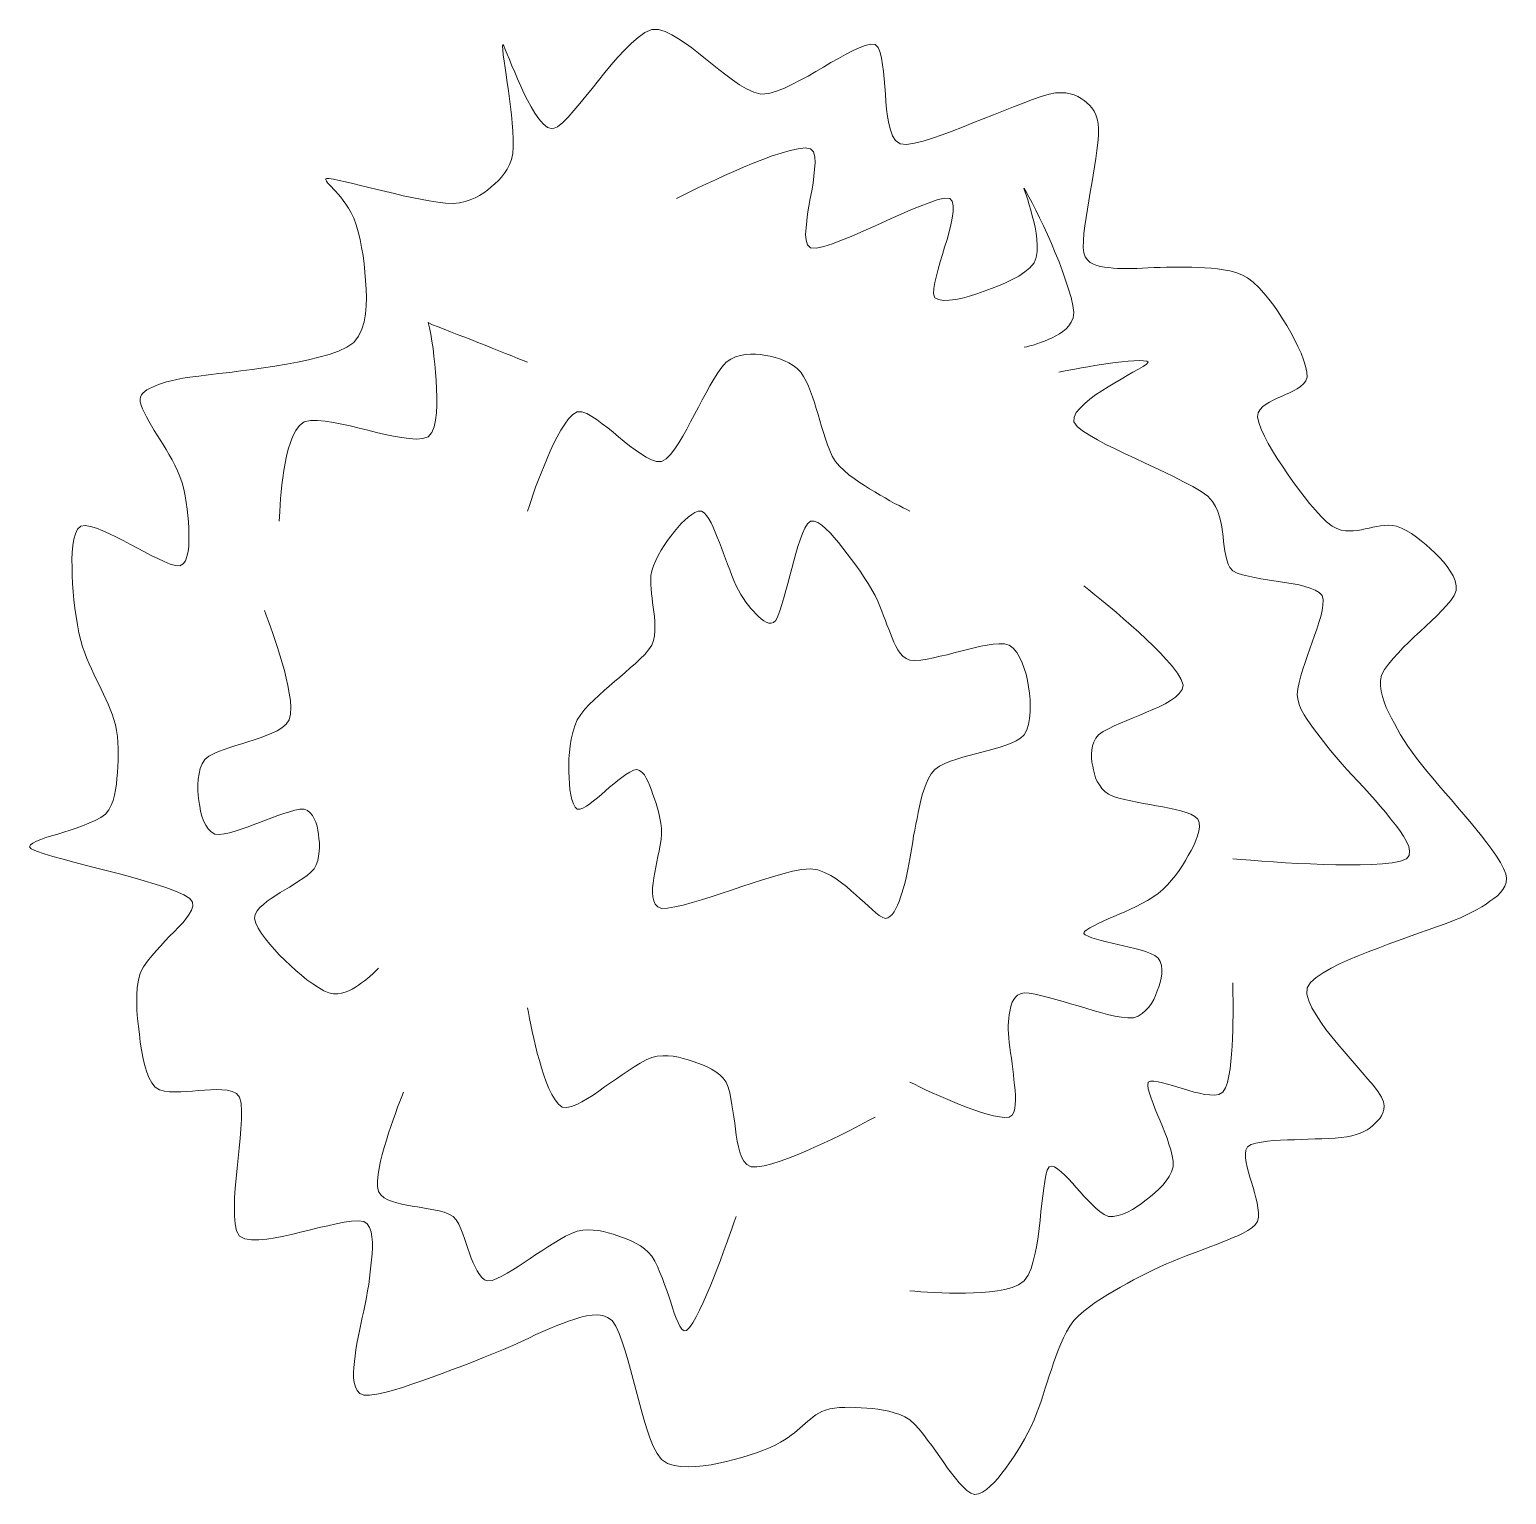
# Model space of a CAD drawing. Units: millimetres at full size, sheet at 1:100. Extents: x -361910 to 68111, y -79207 to 22945.
# Drawn here: x 16306 to 17736, y -41691 to -40274 of the extents above; entities that cross this region are included whole.
import ezdxf

# ---------------------------------------------------------------- set-up
doc = ezdxf.new("R2010")
doc.units = ezdxf.units.MM
doc.header["$LTSCALE"] = 100
doc.layers.add('0-0_通り芯', color=4, linetype='Continuous', lineweight=9)

msp = doc.modelspace()

# ---------------------------------------------------------------- linework, layer by layer
at = {"layer": '0-0_通り芯'}
msp.add_line((17412.4, -40503.5), (17418.6, -40503.5), dxfattribs=at)
for points in [[(16812.2, -40369.7), (16817.1, -40367.7), (16822.3, -40363.6), (16827.6, -40358.3), (16833.1, -40351.9), (16838.8, -40345.3), (16844.6, -40338.1), (16850.6, -40330.6), (16856.7, -40322.9), (16862.9, -40315.2), (16869.2, -40307.6), (16875.6, -40300.4), (16882, -40293.5), (16888.6, -40286.9), (16895.2, -40281.2), (16901.8, -40276.5), (16908.3, -40273.6), (16914.8, -40273.7), (16921.3, -40275.6), (16927.7, -40278.6), (16934.2, -40282.5), (16940.7, -40286.7), (16947.2, -40291.4), (16953.7, -40296.5), (16960.3, -40301.8), (16966.8, -40307.2), (16973.4, -40312.4), (16980, -40317.5), (16986.6, -40322.3), (16993.3, -40327), (17000.1, -40331.1), (17007, -40334.3), (17014, -40336.1), (17021.5, -40335.4), (17029.1, -40333.2), (17036.8, -40330.2), (17044.5, -40326.5), (17052, -40322.7), (17059.6, -40318.6), (17067, -40314.3)], [(16760, -40419.8), (16763.1, -40416.3), (16766, -40412.6), (16768.5, -40408.6), (16770.7, -40404.2), (16772.5, -40399.3), (16773.8, -40393.7), (16774.3, -40387), (16774.3, -40379.7), (16773.9, -40371.9), (16773.3, -40364), (16772.6, -40356.2), (16771.7, -40348.3), (16770.7, -40340.5), (16769.6, -40332.8), (16768.5, -40325), (16767.4, -40317.5), (16766.4, -40310.5), (16765.5, -40304.1), (16764.7, -40298.2), (16764.2, -40293.3), (16763.9, -40289.7), (16764.2, -40288), (16765.1, -40289.4), (16766.6, -40292.8), (16768.5, -40297.3), (16770.6, -40302.7), (16773, -40308.6), (16775.7, -40314.8), (16778.5, -40321.4), (16781.6, -40328.3), (16784.7, -40335.2), (16788, -40342), (16791.5, -40348.4), (16795.2, -40354.4), (16799.1, -40360.1), (16803.3, -40364.8), (16807.6, -40368.3), (16812.2, -40369.7)], [(17067, -40314.3), (17074.4, -40309.9), (17081.8, -40305.6), (17089, -40301.5), (17096, -40297.7), (17102.6, -40294.3), (17109, -40291.3), (17114.9, -40289), (17120.2, -40287.7), (17124.6, -40288), (17127.4, -40291), (17129.4, -40295.7), (17130.8, -40301.3), (17131.8, -40307.7), (17132.7, -40314.3), (17133.4, -40321.3), (17134, -40328.6), (17134.5, -40336.1), (17135, -40343.5), (17135.6, -40350.8), (17136.5, -40357.7), (17137.7, -40364.4), (17139.3, -40370.7), (17141.4, -40376.3), (17144.4, -40381), (17148.6, -40384.1), (17155, -40384.7), (17162.6, -40383.6), (17171.1, -40381.6), (17180.2, -40378.8), (17189.5, -40375.6), (17199.2, -40372), (17209.1, -40368.1), (17219.2, -40364), (17229.1, -40360), (17239, -40356), (17248.7, -40352.2), (17258.3, -40348.4), (17267.7, -40344.7), (17276.7, -40341.3)], [(17276.7, -40341.3), (17285.1, -40338.3), (17292.8, -40336.1), (17299, -40335), (17304.4, -40334.7), (17309.2, -40335), (17313.4, -40335.8), (17317.3, -40336.9), (17320.8, -40338.4), (17323.8, -40340.3), (17326.7, -40342.4), (17329.5, -40344.5), (17332.1, -40346.8), (17334.4, -40349.5), (17336.4, -40352.6), (17338.1, -40356.1), (17339.4, -40360), (17340.3, -40364.5), (17340.8, -40369.7), (17340.6, -40376), (17340, -40383.1), (17339.1, -40390.5), (17338, -40398.4), (17336.8, -40406.3), (17335.5, -40414.4), (17334.1, -40422.7), (17332.7, -40431), (17331.2, -40439.3), (17329.9, -40447.5), (17328.6, -40455.6), (17327.5, -40463.4), (17326.6, -40470.9), (17326.1, -40478), (17325.9, -40484.4), (17326.4, -40489.8), (17327.9, -40493.7), (17330.1, -40496.6), (17332.7, -40498.9), (17335.8, -40500.6), (17339.1, -40501.9)], [(16932.4, -40437), (16938.1, -40434.2), (16945.1, -40430.7), (16952.9, -40426.9), (16961.2, -40422.9), (16969.9, -40418.9), (16978.8, -40414.9), (16987.9, -40410.9), (16997.2, -40406.9), (17006.6, -40403), (17016, -40399.3), (17025, -40395.9), (17033.7, -40393.1), (17042.2, -40390.6), (17050, -40388.9), (17056.8, -40388.1), (17062.1, -40388.9), (17064.9, -40392.1), (17066.1, -40396.9), (17066.4, -40402.5), (17066, -40408.8), (17065.3, -40415.4), (17064.4, -40422.4), (17063.2, -40429.6), (17061.8, -40437), (17060.4, -40444.4), (17059.2, -40451.8), (17058.3, -40458.8), (17057.7, -40465.5), (17057.3, -40471.9), (17057.8, -40477.5), (17059.1, -40482.1), (17062.1, -40485), (17067.7, -40485.1), (17075, -40483.5), (17083.2, -40480.9), (17092.1, -40477.5), (17101.2, -40473.9), (17110.7, -40469.8), (17120.4, -40465.5)], [(16612.4, -40442.5), (16609.8, -40439), (16607.3, -40435.7), (16604.9, -40432.9), (16602.7, -40430.3), (16600.5, -40428), (16598.3, -40425.7), (16596.3, -40423.6), (16594.7, -40421.8), (16593.6, -40420.3), (16592.9, -40419.1), (16592.9, -40418.2), (16593.8, -40417.8), (16596, -40417.8), (16600.2, -40418.5), (16605.7, -40419.6), (16612.1, -40421), (16619.1, -40422.7), (16626.5, -40424.5), (16634.4, -40426.4), (16642.6, -40428.4), (16650.9, -40430.4), (16659.4, -40432.4), (16667.8, -40434.4), (16676.3, -40436.2), (16684.7, -40437.9), (16693, -40439.4), (16701.2, -40440.6), (16708.9, -40441.5), (16716.1, -40441.8), (16722.3, -40441.2), (16727.7, -40440.1), (16732.7, -40438.5), (16737.4, -40436.5), (16741.7, -40434.3), (16745.7, -40431.7), (16749.5, -40428.9), (16753.1, -40425.9), (16756.6, -40422.9), (16760, -40419.8)], [(17269.3, -40508.2), (17274.4, -40504.1), (17278.3, -40499.5), (17280.4, -40494.1), (17281.2, -40488.4), (17281.4, -40482.5), (17281, -40476.6), (17280.3, -40470.7), (17279.3, -40465), (17278, -40459.3), (17276.5, -40453.8), (17275.1, -40448.3), (17273.6, -40443.1), (17272.2, -40438.5), (17270.9, -40434.4), (17269.6, -40430.9), (17268.7, -40428.4), (17268.3, -40427), (17268.7, -40427.4), (17270.6, -40430.5), (17273.3, -40435.4), (17276.6, -40441.4), (17280.1, -40448.3), (17283.7, -40455.7), (17287.5, -40463.7), (17291.3, -40472.1), (17295.2, -40480.8), (17298.9, -40489.6), (17302.5, -40498.5), (17305.9, -40507.3), (17308.9, -40516), (17311.8, -40524.7), (17314.2, -40533), (17316, -40540.7), (17316.8, -40547.5), (17316.1, -40552.7), (17314.4, -40556.8), (17312.1, -40560.3), (17309.3, -40563.3), (17306.3, -40565.9)], [(16438.8, -40614.6), (16443.4, -40613.4), (16448.6, -40612.2), (16454.5, -40611.1), (16461.4, -40610), (16469.9, -40608.9), (16479.4, -40607.8), (16489.5, -40606.6), (16500.1, -40605.4), (16510.8, -40604), (16521.7, -40602.5), (16532.7, -40600.9), (16543.7, -40599.2), (16554.8, -40597.4), (16565.6, -40595.5), (16576.2, -40593.3), (16586.3, -40590.8), (16596.1, -40588), (16605.1, -40584.8), (16613.3, -40581), (16620, -40576.3), (16624.6, -40570.4), (16627.7, -40563.7), (16629.9, -40556.4), (16631.2, -40548.8), (16632, -40541), (16632.2, -40533), (16632, -40524.8), (16631.4, -40516.6), (16630.8, -40508.4), (16630, -40500.2), (16629, -40492.2), (16627.6, -40484.4), (16626.1, -40476.7), (16624.2, -40469.4), (16622.2, -40462.5), (16620, -40456.2), (16617.6, -40451), (16615, -40446.5), (16612.4, -40442.5)], [(17120.4, -40465.5), (17130.3, -40461), (17140.1, -40456.5), (17149.8, -40452.2), (17159.1, -40448.2), (17168, -40444.5), (17176.7, -40441.2), (17184.6, -40438.5), (17191.4, -40436.9), (17196.7, -40437), (17199.2, -40439.8), (17200.1, -40444.3), (17199.9, -40449.7), (17199, -40456), (17197.7, -40462.6), (17196.1, -40469.5), (17194.1, -40476.8), (17191.8, -40484.1), (17189.6, -40491.4), (17187.5, -40498.5), (17185.5, -40505.4), (17183.8, -40512), (17182.2, -40518.3), (17181.2, -40524.2), (17181.1, -40529.2), (17182.2, -40533.1), (17185.7, -40535), (17190.6, -40535.7), (17196.2, -40535.6), (17202.5, -40534.7), (17209, -40533.4), (17215.8, -40531.5), (17222.9, -40529.3), (17230, -40526.8), (17237.1, -40524.3), (17244, -40521.7), (17250.8, -40518.8), (17257.3, -40515.6), (17263.6, -40512.1), (17269.3, -40508.2)], [(17339.1, -40501.9), (17342.7, -40502.9), (17346.6, -40503.5), (17350.7, -40504), (17354.9, -40504.4), (17359.2, -40504.7), (17363.6, -40504.9), (17368.3, -40505), (17373.2, -40504.9), (17378.2, -40504.7), (17383.4, -40504.5), (17388.9, -40504.3), (17394.5, -40504), (17400.4, -40503.8), (17406.4, -40503.6), (17412.4, -40503.5)], [(17418.6, -40503.5), (17424.8, -40503.6), (17431, -40503.7), (17437.2, -40504), (17443.4, -40504.2), (17449.6, -40504.5), (17455.7, -40505.1), (17461.8, -40506), (17467.7, -40507.2), (17473.6, -40508.8), (17479.4, -40510.9), (17485, -40513.9), (17490.4, -40518.1), (17495.7, -40523.1), (17500.8, -40528.6), (17505.6, -40534.5), (17510.3, -40540.6), (17514.7, -40546.9), (17518.8, -40553.5), (17522.8, -40560.1), (17526.7, -40566.9), (17530.4, -40573.6), (17533.7, -40580.2), (17536.7, -40586.8), (17539.2, -40593.2), (17541.1, -40599.3), (17542.4, -40605), (17542.6, -40610), (17541.3, -40613.6), (17539.1, -40616.6), (17536.2, -40619), (17532.9, -40621.2), (17529.3, -40623.2), (17525.6, -40625.1), (17521.7, -40626.9), (17517.7, -40628.6), (17513.7, -40630.3), (17509.8, -40632.1), (17506.2, -40634.1), (17502.8, -40636.2)], [(16700.1, -40621.3), (16699.6, -40613.3), (16699.1, -40605.3), (16698.4, -40597.5), (16697.6, -40589.8), (16696.7, -40582.4), (16695.6, -40575.1), (16694.4, -40568.4), (16693.3, -40562.2), (16692.1, -40557.1), (16696.3, -40559.2), (16701.5, -40561.4), (16707.3, -40563.7), (16713.5, -40566.1), (16719.9, -40568.6), (16726.5, -40571.1), (16733.3, -40573.7), (16740.1, -40576.3), (16747, -40579.1), (16753.8, -40581.8), (16760.4, -40584.4), (16766.8, -40587), (16773, -40589.5), (16778.8, -40591.8), (16783.9, -40593.9), (16788.2, -40595.6)], [(17306.3, -40565.9), (17303, -40568.1), (17299.4, -40570.1), (17295.8, -40571.8), (17292.1, -40573.6), (17288.4, -40575.2), (17284.7, -40576.6), (17281.1, -40577.9), (17277.6, -40578.9), (17274.2, -40579.8), (17271.2, -40580.5), (17268.7, -40581.1)], [(16946, -40653.2), (16949.8, -40646), (16953.5, -40638.9), (16957.2, -40631.9), (16961, -40625), (16964.7, -40618.3), (16968.5, -40611.8), (16972.3, -40605.7), (16976.3, -40600.2), (16980.4, -40595.6), (16984.9, -40592.5), (16989.5, -40590.3), (16994.3, -40588.9), (16999.1, -40588.1), (17003.9, -40587.7), (17008.7, -40587.7), (17013.5, -40588.2), (17018.3, -40589), (17023, -40589.8), (17027.7, -40590.9), (17032.2, -40592.3), (17036.7, -40594.1), (17041, -40596.2), (17045.1, -40598.8), (17049, -40601.7), (17052.5, -40605.2), (17055.3, -40609.2), (17057.8, -40613.8), (17060, -40618.6), (17062, -40623.8), (17063.9, -40629.1), (17065.8, -40634.6), (17067.6, -40640.2), (17069.3, -40646), (17071, -40651.9), (17072.7, -40657.8), (17074.5, -40663.7), (17076.4, -40669.6), (17078.4, -40675.4), (17080.6, -40681.1)], [(17332.4, -40631.3), (17337.9, -40627.2), (17343.9, -40623.2), (17350.1, -40619.3), (17356.4, -40615.5), (17362.6, -40611.8), (17368.4, -40608.4), (17374, -40605.2), (17379.3, -40602.3), (17383.8, -40599.6), (17387.2, -40597.3), (17388.9, -40595.6), (17387.5, -40594.6), (17384.4, -40594.1), (17380.1, -40594), (17374.9, -40594.2), (17369.3, -40594.5), (17363.3, -40595.1), (17356.8, -40595.9), (17350.1, -40596.8), (17343.5, -40597.7), (17337, -40598.8), (17330.5, -40599.9), (17324.2, -40601), (17317.9, -40602.2), (17312, -40603.3), (17306.7, -40604.3), (17302.4, -40605.2)], [(16460.2, -40773.7), (16460.5, -40768.2), (16460.5, -40762.3), (16460.2, -40756.2), (16459.9, -40750.1), (16459.5, -40744), (16458.8, -40737.7), (16457.9, -40731.4), (16456.8, -40724.9), (16455.4, -40718.5), (16453.8, -40712.2), (16451.8, -40706.1), (16449.5, -40700.5), (16446.8, -40695.1), (16444.1, -40690), (16441.2, -40685), (16438.3, -40680.1), (16435.4, -40675.3), (16432.5, -40670.7), (16429.6, -40666.1), (16426.8, -40661.5), (16424.1, -40657), (16421.6, -40652.7), (16419.4, -40648.5), (16417.3, -40644.5), (16415.6, -40640.7), (16414.2, -40637.2), (16413.4, -40634), (16413.3, -40631.4), (16413.7, -40629.2), (16414.6, -40627.2), (16415.9, -40625.4), (16417.7, -40623.8), (16419.8, -40622.3), (16422.3, -40620.9), (16425.1, -40619.6), (16428, -40618.3), (16431.1, -40617), (16434.8, -40615.8), (16438.8, -40614.6)], [(16547.9, -40749.3), (16548.1, -40745), (16548.3, -40739.7), (16548.6, -40733.8), (16549.1, -40727.4), (16549.7, -40720.9), (16550.4, -40714.2), (16551.4, -40707.4), (16552.4, -40700.4), (16553.6, -40693.3), (16554.9, -40686.4), (16556.6, -40679.7), (16558.6, -40673.2), (16561, -40667.1), (16563.9, -40661.5), (16567.5, -40656.7), (16572, -40653.2), (16578, -40651.9), (16584.9, -40651.9), (16592.4, -40652.6), (16600.3, -40653.9), (16608.4, -40655.5), (16616.6, -40657.2), (16625.1, -40659.2), (16633.5, -40661.3), (16642, -40663.4), (16650.3, -40665.4), (16658.4, -40667), (16666.2, -40668.4), (16673.7, -40669.5), (16680.7, -40669.9), (16686.9, -40669.5), (16692.1, -40667.6), (16695.4, -40663.5), (16697.7, -40657.9), (16699.1, -40651.5), (16700, -40644.4), (16700.4, -40637), (16700.5, -40629.3), (16700.1, -40621.3)], [(17480, -40801.3), (17474.8, -40799.6), (17470.6, -40797.4), (17467.9, -40794.3), (17466.1, -40790.8), (17464.8, -40786.8), (17463.9, -40782.6), (17463.1, -40778.3), (17462.4, -40773.8), (17461.8, -40769.1), (17461.3, -40764.3), (17460.7, -40759.6), (17460, -40754.8), (17459, -40750), (17457.7, -40745.1), (17456.2, -40740.1), (17454, -40735.2), (17450.9, -40730.2), (17446.5, -40725.3), (17439.9, -40720.5), (17431.9, -40715.9), (17423.1, -40711.2), (17413.9, -40706.6), (17404.5, -40702), (17395, -40697.4), (17385.3, -40692.9), (17375.7, -40688.4), (17366, -40683.9), (17356.7, -40679.4), (17347.9, -40675), (17339.7, -40670.6), (17332, -40666.2), (17325.3, -40661.9), (17320, -40657.6), (17316.8, -40653.2), (17317, -40648.8), (17319.2, -40644.3), (17322.8, -40639.9), (17327.4, -40635.5), (17332.4, -40631.3)], [(16788.2, -40739.7), (16789.7, -40735.1), (16791.6, -40729.5), (16793.7, -40723.3), (16796, -40716.6), (16798.5, -40709.9), (16801.2, -40702.9), (16804.1, -40695.8), (16807.1, -40688.7), (16810.2, -40681.5), (16813.4, -40674.4), (16816.8, -40667.7), (16820.4, -40661.4), (16824.1, -40655.5), (16827.9, -40650.3), (16832, -40646.2), (16836.2, -40643.6), (16840.8, -40643.7), (16845.5, -40645.3), (16850.4, -40647.9), (16855.4, -40651.3), (16860.5, -40655), (16865.7, -40658.9), (16870.9, -40663.2), (16876.2, -40667.6), (16881.5, -40672.1), (16886.9, -40676.4), (16892.3, -40680.4), (16897.6, -40684), (16902.9, -40687.4), (16908.1, -40690), (16913.1, -40691.6), (16917.9, -40691.7), (16922.4, -40689), (16926.6, -40684.8), (16930.6, -40679.5), (16934.6, -40673.5), (16938.4, -40667.1), (16942.3, -40660.3), (16946, -40653.2)], [(17502.8, -40636.2), (17499.6, -40638.5), (17497.1, -40641.2), (17495.3, -40644.4), (17494.6, -40648.4), (17495.8, -40653.9), (17498.1, -40660.2), (17501.3, -40667), (17505, -40674.1), (17509.2, -40681.4), (17513.7, -40688.7), (17518.6, -40696.2), (17523.7, -40703.7), (17528.9, -40711.1), (17534.2, -40718.4), (17539.6, -40725.4), (17545, -40732.2), (17550.6, -40738.7), (17556.1, -40744.7), (17561.5, -40749.9), (17566.7, -40754.1), (17571.2, -40756.6), (17575.5, -40758), (17579.6, -40758.7), (17583.5, -40758.8), (17587.4, -40758.7), (17591.3, -40758.3), (17595.1, -40757.6), (17598.8, -40756.8), (17602.5, -40756.1), (17606.2, -40755.3), (17609.9, -40754.6), (17613.7, -40754), (17617.4, -40753.5), (17621.1, -40753.2), (17625, -40753.4), (17629.1, -40754.1), (17633.8, -40756), (17638.6, -40758.5), (17643.5, -40761.4)], [(17080.6, -40681.1), (17083.1, -40686.5), (17086.1, -40691.7), (17090, -40696.2), (17094.5, -40700.4), (17099.2, -40704.4), (17104.1, -40708.1), (17109.1, -40711.6), (17114.1, -40714.9), (17119.2, -40718.1), (17124.3, -40721.1), (17129.3, -40724.1), (17134.1, -40726.9), (17138.8, -40729.6), (17143.3, -40732.1), (17147.7, -40734.3), (17151.7, -40736.4), (17155.3, -40738.2), (17158.2, -40739.7)], [(16953.4, -40739.8), (16950.2, -40741), (16947, -40742.8), (16943.6, -40745.4), (16940.3, -40748.3), (16936.9, -40751.7), (16933.6, -40755.5), (16930.3, -40759.5), (16926.9, -40763.8), (16923.7, -40768.2), (16920.5, -40772.8), (16917.6, -40777.5), (16914.7, -40782.5), (16912.2, -40787.5), (16910, -40792.5), (16908.3, -40797.4), (16907.6, -40801.9), (16907.4, -40806.3), (16907.5, -40810.7), (16907.8, -40815), (16908.2, -40819.4), (16908.7, -40823.7), (16909.2, -40828.1), (16909.8, -40832.5), (16910.4, -40837.1), (16910.9, -40841.7), (16911.3, -40846.3), (16911.4, -40851), (16911.4, -40855.6), (16911, -40860.3), (16910.1, -40864.9), (16908.3, -40869.5)], [(17040, -40809.6), (17038.1, -40816.6), (17036.2, -40823.5), (17034.3, -40830.1), (17032.4, -40836.1), (17030.5, -40841.4), (17028.5, -40845.4), (17026.2, -40847.4), (17023.9, -40848.2), (17021.5, -40848), (17019.1, -40847.1), (17016.7, -40845.8), (17014.2, -40844), (17011.7, -40841.7), (17009.2, -40839.1), (17006.8, -40836.6), (17004.3, -40833.9), (17001.9, -40830.9), (16999.4, -40827.7), (16997, -40824.1), (16994.6, -40820.3), (16992.3, -40816.2), (16990, -40811.8), (16987.9, -40806.9), (16985.8, -40801.8), (16983.8, -40796.5), (16981.8, -40791.1), (16979.8, -40785.8), (16977.8, -40780.5), (16975.8, -40775.2), (16973.8, -40770.1), (16971.8, -40764.9), (16969.8, -40759.9), (16967.8, -40755.3), (16965.7, -40751), (16963.6, -40747.1), (16961.3, -40743.8), (16959, -40741.3), (16956.4, -40739.7), (16953.4, -40739.8)], [(17148.8, -40877.1), (17146.6, -40873.8), (17144.5, -40870.2), (17142.6, -40866.4), (17140.9, -40862.3), (17139.3, -40858.1), (17137.7, -40853.9), (17136, -40849.8), (17134.4, -40845.4), (17132.7, -40841), (17131, -40836.4), (17129.1, -40831.6), (17127.1, -40826.7), (17124.6, -40821.4), (17121.4, -40815.7), (17117.8, -40809.8), (17114, -40803.8), (17110, -40797.8), (17105.9, -40792), (17101.8, -40786.3), (17097.6, -40780.8), (17093.3, -40775.5), (17089.2, -40770.1), (17085, -40765.1), (17080.9, -40760.6), (17076.9, -40756.7), (17072.9, -40753.2), (17069.1, -40750.7), (17065.5, -40749.2), (17062.1, -40749.3), (17059.2, -40752), (17056.6, -40756.2), (17054.2, -40761.4), (17051.9, -40767.4), (17049.8, -40773.7), (17047.7, -40780.5), (17045.7, -40787.7), (17043.8, -40795), (17041.9, -40802.3), (17040, -40809.6)], [(16359.6, -40876.7), (16357.6, -40870.9), (16355.7, -40864.7), (16354, -40857.4), (16352.5, -40849.7), (16351.2, -40841.7), (16350.1, -40833.6), (16349.2, -40825.6), (16348.4, -40817.6), (16347.9, -40809.7), (16347.6, -40801.9), (16347.3, -40794.1), (16347.2, -40786.6), (16347.5, -40779.6), (16348.1, -40773), (16349.1, -40766.8), (16350.6, -40761.5), (16352.7, -40757.1), (16355.7, -40754.1), (16360.1, -40753.6), (16365.3, -40754.4), (16371.1, -40756.2), (16377.2, -40758.7), (16383.6, -40761.5), (16390.2, -40764.7), (16396.9, -40768.2), (16403.8, -40771.9), (16410.6, -40775.5), (16417.3, -40779.1), (16423.9, -40782.5), (16430.3, -40785.6), (16436.5, -40788.5), (16442.2, -40790.8), (16447.4, -40792.3), (16451.8, -40792.6), (16454.8, -40790.7), (16457, -40787.6), (16458.5, -40783.5), (16459.6, -40778.8), (16460.2, -40773.7)], [(17643.5, -40761.4), (17648.4, -40764.8), (17653.1, -40768.3), (17657.7, -40772.1), (17662.1, -40776.1), (17666.4, -40780.3), (17670.6, -40784.4), (17674.5, -40788.7), (17678, -40793.1), (17681.1, -40797.6), (17683.8, -40802.3), (17685.7, -40807), (17686.9, -40811.8), (17686.8, -40816.6), (17684.8, -40821.4), (17681.6, -40826.2), (17677.6, -40831), (17673, -40835.9), (17668.1, -40840.8), (17662.9, -40845.8), (17657.5, -40850.9), (17652, -40856), (17646.4, -40861.1), (17640.9, -40866.4), (17635.6, -40871.7), (17630.6, -40877), (17625.7, -40882.3), (17621.3, -40887.7), (17617.5, -40893), (17614.7, -40898.3), (17613.6, -40903.5), (17613.5, -40908.7), (17614.1, -40913.8), (17615.4, -40919), (17617.1, -40924.2), (17619.2, -40929.5), (17621.6, -40934.8), (17624.3, -40940), (17627, -40945.3), (17629.9, -40950.7)], [(17555.1, -40958.4), (17552, -40954.2), (17548.7, -40949.9), (17545.5, -40945.6), (17542.5, -40941.3), (17539.8, -40936.8), (17537.3, -40932.3), (17535.3, -40927.6), (17533.8, -40922.8), (17533, -40917.5), (17533.5, -40911.7), (17534.8, -40905.4), (17536.4, -40899), (17538.5, -40892.5), (17540.6, -40886), (17542.8, -40879.5), (17545.1, -40873), (17547.4, -40866.5), (17549.8, -40860), (17552, -40853.7), (17554, -40847.5), (17555.7, -40841.6), (17557.1, -40835.9), (17557.9, -40830.5), (17558, -40825.6), (17557.1, -40821.4), (17554.2, -40818.3), (17550.3, -40816), (17545.6, -40814.1), (17540.4, -40812.5), (17534.9, -40811.1), (17529.1, -40809.9), (17523.1, -40808.9), (17516.8, -40807.9), (17510.5, -40807), (17504.1, -40806), (17497.9, -40805), (17491.8, -40803.9), (17485.7, -40802.7), (17480, -40801.3)], [(17326.4, -40811.8), (17331.2, -40815.7), (17337.1, -40820.5), (17343.7, -40825.8), (17350.7, -40831.5), (17357.7, -40837.5), (17364.9, -40843.7), (17372.2, -40850.2), (17379.6, -40856.9), (17386.8, -40863.5), (17393.9, -40870.3), (17400.5, -40876.9), (17406.6, -40883.5), (17412.2, -40890.1), (17417, -40896.5), (17420.6, -40902.5), (17422.5, -40907.9), (17421.6, -40912.4), (17418.9, -40916.2), (17415.1, -40919.8), (17410.4, -40923), (17405.2, -40926), (17399.5, -40928.9), (17393.4, -40931.7), (17387.1, -40934.3), (17380.8, -40937), (17374.4, -40939.6), (17368.2, -40942.3), (17362.1, -40944.9), (17356, -40947.5), (17350.3, -40950.2), (17345.1, -40952.9), (17340.8, -40956), (17338, -40959.4), (17336.1, -40963.1), (17334.8, -40966.9), (17334.1, -40970.8), (17333.8, -40974.6), (17333.9, -40978.5), (17334.4, -40982.4)], [(16533.5, -40835.8), (16535.2, -40840.2), (16537.2, -40845.6), (16539.4, -40851.6), (16541.7, -40858), (16544, -40864.7), (16546.3, -40871.7), (16548.5, -40878.9), (16550.6, -40886.3), (16552.8, -40893.7), (16554.7, -40901.2), (16556.3, -40908.5), (16557.6, -40915.7), (16558.7, -40922.9), (16559.1, -40929.7), (16558.8, -40936), (16557.5, -40941.5), (16554.5, -40945.8), (16550.5, -40949.2), (16545.8, -40952.1), (16540.6, -40954.6), (16535.2, -40956.9), (16529.5, -40959.1), (16523.6, -40961), (16517.6, -40962.9), (16511.7, -40964.7), (16505.8, -40966.5), (16500.1, -40968.3), (16494.6, -40970.3), (16489.2, -40972.2), (16484.2, -40974.4), (16479.6, -40976.9), (16475.8, -40980), (16473.2, -40984.1), (16471.4, -40988.8), (16470.2, -40993.8), (16469.4, -40999), (16469.1, -41004.2), (16469.1, -41009.5), (16469.5, -41014.7)], [(16327.6, -41053.9), (16333.5, -41052.1), (16339.4, -41050.2), (16345.4, -41048.3), (16351.4, -41046.3), (16357.5, -41044.1), (16363.7, -41041.7), (16369.6, -41039.1), (16375.1, -41036.2), (16379.7, -41032.8), (16383, -41028.8), (16385.3, -41024.3), (16387.1, -41019.5), (16388.4, -41014.4), (16389.5, -41009.2), (16390.3, -41003.8), (16390.8, -40998.3), (16391.2, -40992.6), (16391.6, -40986.9), (16391.9, -40981.1), (16392, -40975.3), (16392, -40969.4), (16391.7, -40963.5), (16391.2, -40957.7), (16390.4, -40951.9), (16389.3, -40946.4), (16387.9, -40941.2), (16386.2, -40936.2), (16384.3, -40931.3), (16382.2, -40926.4), (16380.1, -40921.6), (16377.8, -40916.7), (16375.5, -40911.9), (16373.1, -40907), (16370.8, -40902.2), (16368.5, -40897.4), (16366.2, -40892.4), (16363.9, -40887.3), (16361.7, -40882.1), (16359.6, -40876.7)], [(16908.3, -40869.5), (16905.3, -40873.9), (16901.5, -40878.3), (16897.2, -40882.7), (16892.5, -40887), (16887.6, -40891.4), (16882.6, -40895.8), (16877.5, -40900.2), (16872.3, -40904.6), (16867.2, -40908.9), (16862.2, -40913.3), (16857.3, -40917.7), (16852.5, -40922.1), (16847.9, -40926.7), (16843.6, -40931.4), (16839.6, -40936.3), (16836.2, -40941.5), (16833.8, -40947.5), (16831.9, -40953.8), (16830.5, -40960.2), (16829.4, -40966.7), (16828.7, -40973), (16828.2, -40979.4), (16828.1, -40985.6), (16828.1, -40991.7), (16828.3, -40997.8), (16828.6, -41003.6), (16829.2, -41009.1), (16830, -41014.1), (16831.1, -41018.8), (16832.5, -41022.8), (16834.2, -41026), (16836.2, -41028), (16838.9, -41028.1), (16841.8, -41027), (16845.1, -41025.2), (16848.5, -41022.8), (16852.1, -41020), (16855.8, -41017), (16859.7, -41013.7)], [(17250.9, -40966.2), (17256.1, -40964.3), (17260.9, -40962), (17265.2, -40959.4), (17268.7, -40956), (17271.2, -40951.3), (17272.9, -40946), (17274, -40940.3), (17274.6, -40934.3), (17274.7, -40928.2), (17274.5, -40922.1), (17273.9, -40915.9), (17272.9, -40909.7), (17271.9, -40903.6), (17270.6, -40897.5), (17268.9, -40891.8), (17266.8, -40886.3), (17264.4, -40881.1), (17261.5, -40876.5), (17258.2, -40872.4), (17254.3, -40869.5), (17249.6, -40868.2), (17244.4, -40867.9), (17238.7, -40868.3), (17232.8, -40869.3), (17226.7, -40870.4), (17220.4, -40871.8), (17214, -40873.4), (17207.5, -40875.2), (17200.8, -40876.9), (17194.1, -40878.6), (17187.5, -40880.1), (17181.1, -40881.5), (17174.8, -40882.8), (17168.7, -40883.7), (17163.1, -40884.2), (17158.2, -40883.9), (17154.5, -40882.3), (17151.4, -40880), (17148.8, -40877.1)], [(17470.6, -41076.1), (17478.4, -41076.7), (17488, -41077.5), (17498.6, -41078.3), (17510, -41079.1), (17521.7, -41079.9), (17533.7, -41080.5), (17545.9, -41081.1), (17558.3, -41081.5), (17570.5, -41081.9), (17582.5, -41082), (17594, -41081.9), (17604.9, -41081.6), (17615.4, -41080.9), (17624.8, -41079.9), (17632.8, -41078.3), (17638.7, -41076.1), (17641.4, -41072.8), (17641.8, -41068.8), (17640.9, -41064.3), (17638.8, -41059.4), (17635.9, -41054.2), (17632.4, -41048.8), (17628.1, -41043.2), (17623.4, -41037.4), (17618.7, -41031.4), (17613.7, -41025.4), (17608.5, -41019.4), (17603.1, -41013.3), (17597.5, -41007.1), (17591.8, -41001.1), (17586.3, -40995.2), (17581.1, -40989.6), (17576.6, -40984.6), (17572.5, -40980), (17568.7, -40975.5), (17565.1, -40971.2), (17561.6, -40966.9), (17558.3, -40962.6), (17555.1, -40958.4)], [(17629.9, -40950.7), (17633, -40956.1), (17636.4, -40961.6), (17640.1, -40967.1), (17644.1, -40972.8), (17648.4, -40978.7), (17653.2, -40984.8), (17658.5, -40991.3), (17664.2, -40998.1), (17670.2, -41005.1), (17676.2, -41012.1), (17682.2, -41019.1), (17688.2, -41026.1), (17694.2, -41033.1), (17700, -41040.1), (17705.8, -41047), (17711.3, -41053.8), (17716.5, -41060.5), (17721.3, -41067.1), (17725.8, -41073.4), (17729.6, -41079.5), (17732.7, -41085.3), (17734.9, -41090.5), (17735.5, -41094.9), (17735.1, -41098.9), (17733.9, -41102.4), (17732, -41105.7), (17729.6, -41108.8), (17726.7, -41111.8), (17723.3, -41114.5), (17719.5, -41117.2), (17715.7, -41119.9), (17711.6, -41122.6), (17707.1, -41125.2), (17702.1, -41127.8), (17696.7, -41130.4), (17690.9, -41133.1), (17684.4, -41135.7), (17677.2, -41138.6), (17668.8, -41141.6)], [(17144.7, -41124.3), (17146.3, -41121), (17147.8, -41117.3), (17149.2, -41113.3), (17150.5, -41109.3), (17151.8, -41105.2), (17153, -41100.8), (17154.1, -41096.2), (17155.2, -41091.4), (17156.3, -41086.5), (17157.3, -41081.4), (17158.2, -41076.1), (17159.1, -41070.7), (17160, -41065.2), (17160.9, -41059.6), (17161.8, -41054), (17162.9, -41048.4), (17164, -41042.7), (17165.1, -41037), (17166.3, -41031.3), (17167.5, -41025.6), (17168.8, -41019.8), (17170.2, -41014.2), (17171.9, -41008.7), (17173.8, -41003.4), (17176.1, -40998.4), (17178.8, -40993.7), (17182.2, -40989.6), (17186.8, -40986.4), (17192, -40983.8), (17197.6, -40981.6), (17203.5, -40979.6), (17209.5, -40977.8), (17215.6, -40976), (17221.7, -40974.4), (17227.9, -40972.8), (17233.9, -40971.3), (17239.8, -40969.7), (17245.5, -40968), (17250.9, -40966.2)], [(16859.7, -41013.7), (16863.6, -41010.3), (16867.6, -41006.9), (16871.6, -41003.5), (16875.5, -41000.3), (16879.5, -40997.3), (16883.4, -40994.5), (16887.1, -40992.1), (16890.7, -40990.4), (16893.9, -40989.6), (16896.6, -40990.5), (16899, -40992.4), (16901.2, -40994.9), (16903.1, -40998.1), (16904.9, -41001.6), (16906.5, -41005.4), (16908.1, -41009.6), (16909.5, -41013.9), (16911.1, -41018.2), (16912.6, -41022.6), (16914, -41027.2), (16915.2, -41031.9), (16916.3, -41036.7), (16917.1, -41041.7), (16917.8, -41046.8), (16917.9, -41052.1), (16917.4, -41057.4), (16916.5, -41062.9), (16915.4, -41068.4), (16914.2, -41073.8), (16913.2, -41079.1), (16912.2, -41084.3), (16911.2, -41089.4), (16910.4, -41094.4), (16909.7, -41099.5), (16909.2, -41104.3), (16909.1, -41108.9), (16909.5, -41113), (16910.3, -41116.9), (16911.8, -41120.1)], [(17334.4, -40982.4), (17335.1, -40986.3), (17335.8, -40990.1), (17336.7, -40993.9), (17337.9, -40997.6), (17339.5, -41001.2), (17341.5, -41004.6), (17343.9, -41007.9), (17346.8, -41011), (17350.4, -41013.6), (17355.1, -41015.7), (17360.3, -41017.3), (17366, -41018.8), (17372, -41020.1), (17378, -41021.3), (17384.2, -41022.5), (17390.4, -41023.6), (17396.7, -41024.7), (17402.9, -41025.8), (17409, -41027), (17414.8, -41028.3), (17420.3, -41029.7), (17425.5, -41031.2), (17430.1, -41033), (17434, -41035.1), (17436.9, -41037.7), (17438.2, -41041.1), (17438.4, -41045), (17437.8, -41049.2), (17436.6, -41053.7), (17435, -41058.3), (17432.9, -41063.1), (17430.4, -41067.9), (17427.6, -41072.8), (17424.8, -41077.7), (17421.9, -41082.5), (17418.6, -41087.3), (17415.1, -41092.1), (17411.4, -41096.8), (17407.4, -41101.3)], [(16469.5, -41014.7), (16470.1, -41019.9), (16470.9, -41025.1), (16471.8, -41030.1), (16473.1, -41034.8), (16474.7, -41039.2), (16476.7, -41043.4), (16479.1, -41047), (16482, -41050), (16485.5, -41052.1), (16489.8, -41052.5), (16494.6, -41052), (16499.8, -41050.9), (16505.3, -41049.3), (16511, -41047.5), (16516.8, -41045.5), (16522.7, -41043.3), (16528.7, -41041), (16534.7, -41038.6), (16540.7, -41036.4), (16546.5, -41034.2), (16552.2, -41032.3), (16557.7, -41030.5), (16562.9, -41029), (16567.7, -41028.1), (16572, -41028), (16575.2, -41029.3), (16577.9, -41031.5), (16580.1, -41034.2), (16581.8, -41037.3), (16583.3, -41040.7), (16584.4, -41044.4), (16585.2, -41048.3), (16585.8, -41052.4), (16586.3, -41056.5), (16586.7, -41060.6), (16586.8, -41064.9), (16586.6, -41069.1), (16586, -41073.4), (16585.1, -41077.7)], [(16413.4, -41186.6), (16416.5, -41180.6), (16420.2, -41175.1), (16424.4, -41169.9), (16428.8, -41165), (16433.2, -41160.2), (16437.5, -41155.5), (16441.8, -41151), (16446.1, -41146.7), (16450.4, -41142.3), (16454.4, -41138), (16457.9, -41133.8), (16460.7, -41129.8), (16463, -41125.8), (16464.1, -41122), (16463.8, -41118.2), (16461.4, -41114.5), (16455.5, -41110.9), (16447.5, -41107.4), (16438.2, -41104), (16427.9, -41100.7), (16417.2, -41097.4), (16406.1, -41094.2), (16394.7, -41091.1), (16383, -41088.1), (16371.4, -41085.1), (16360.1, -41082.2), (16349.2, -41079.3), (16338.8, -41076.5), (16328.9, -41073.8), (16320.2, -41071.3), (16312.8, -41068.8), (16307.7, -41066.5), (16306.2, -41064.5), (16307.1, -41062.6), (16309.4, -41060.9), (16313, -41059.1), (16317.2, -41057.4), (16322.1, -41055.6), (16327.6, -41053.9)], [(16585.1, -41077.7), (16583.6, -41081.8), (16581.6, -41085.7), (16578.5, -41089), (16574.8, -41092.1), (16570.8, -41095), (16566.5, -41097.8), (16562.2, -41100.6), (16557.7, -41103.4), (16553.3, -41106.1), (16548.8, -41108.8), (16544.4, -41111.6), (16540.1, -41114.4), (16536.1, -41117.2), (16532.5, -41120.2), (16529.2, -41123.2), (16526.5, -41126.5), (16524.6, -41129.9), (16523.9, -41133.8), (16525.1, -41138.3), (16527.4, -41143.2), (16530.6, -41148.4), (16534.4, -41153.6), (16538.6, -41158.8), (16543.2, -41164), (16548.1, -41169.2), (16553.3, -41174.3), (16558.6, -41179.3), (16563.9, -41184.2), (16569.3, -41188.8), (16574.7, -41193.1), (16580.2, -41197.1), (16585.7, -41200.7), (16591, -41203.7), (16596, -41205.8), (16600.4, -41206.7), (16604.4, -41206.7), (16608.1, -41206.1), (16611.7, -41205.1), (16615.1, -41203.8)], [(16911.8, -41120.1), (16914.2, -41122.7), (16917.9, -41124.2), (16923.7, -41124), (16930.8, -41122.7), (16938.8, -41120.9), (16947.4, -41118.4), (16956.4, -41115.8), (16965.8, -41112.9), (16975.6, -41109.7), (16985.5, -41106.4), (16995.5, -41103), (17005.5, -41099.6), (17015.4, -41096.4), (17025.3, -41093.4), (17035.1, -41090.5), (17044.6, -41088.1), (17053.7, -41086.4), (17062.1, -41085.7), (17069.2, -41086.9), (17075.6, -41089.2), (17081.5, -41092.2), (17086.9, -41095.6), (17092, -41099.2), (17096.8, -41103), (17101.3, -41107), (17105.7, -41110.9), (17109.9, -41114.8), (17114.1, -41118.5), (17118, -41122), (17121.7, -41125.2), (17125.2, -41128.2), (17128.4, -41130.8), (17131.4, -41132.7), (17134.2, -41133.8), (17136.7, -41133.3), (17138.9, -41131.9), (17141, -41129.9), (17142.9, -41127.3), (17144.7, -41124.3)], [(17407.4, -41101.3), (17403.1, -41105.7), (17398.5, -41109.7), (17393.4, -41113.3), (17388, -41116.4), (17382.6, -41119.4), (17377, -41122.1), (17371.5, -41124.8), (17366.1, -41127.3), (17360.8, -41129.7), (17355.5, -41132), (17350.2, -41134.3), (17345.1, -41136.5), (17340.5, -41138.7), (17336.2, -41140.8), (17332.4, -41142.8), (17329.3, -41144.7), (17327.2, -41146.5), (17326.4, -41148.2), (17327.8, -41149.7), (17330.6, -41151.1), (17334.3, -41152.5), (17338.7, -41153.8), (17343.4, -41155.1), (17348.5, -41156.4), (17353.9, -41157.7), (17359.4, -41159), (17365, -41160.2), (17370.5, -41161.5), (17375.8, -41162.8), (17381.1, -41164.3), (17386.2, -41165.8), (17390.9, -41167.6), (17395.1, -41169.7), (17398.5, -41172.2), (17400.5, -41175.5), (17401.6, -41179.2), (17402, -41183.2), (17401.9, -41187.3), (17401.4, -41191.5)], [(17668.8, -41141.6), (17659.7, -41144.8), (17650.3, -41148.1), (17640.6, -41151.5), (17630.9, -41155.1), (17621.1, -41158.7), (17611.5, -41162.4), (17601.8, -41166.2), (17592.1, -41170), (17582.7, -41173.8), (17573.9, -41177.8), (17565.7, -41181.9), (17558, -41186.3), (17551.4, -41190.8), (17546, -41195.7), (17542.6, -41201), (17542.4, -41207.1), (17544.1, -41213.5), (17547.1, -41220.3), (17551.2, -41227.2), (17555.7, -41234.2), (17560.8, -41241.2), (17566.5, -41248.3), (17572.4, -41255.4), (17578.3, -41262.5), (17584.2, -41269.4), (17590.1, -41276.2), (17595.8, -41282.9), (17601.4, -41289.4), (17606.7, -41295.6), (17611.2, -41301.5), (17614.7, -41306.8), (17616.4, -41311.2), (17617, -41315.1), (17616.8, -41318.6), (17615.9, -41321.8), (17614.6, -41324.7), (17612.9, -41327.3), (17610.8, -41329.7), (17608.4, -41332)], [(16508.1, -41365.8), (16509.1, -41356.1), (16509.9, -41346.6), (16510.6, -41337.4), (16511.2, -41328.5), (16511.4, -41320.2), (16510.9, -41312.7), (16509.5, -41306.8), (16506.4, -41303.2), (16502.2, -41301.2), (16497.5, -41300), (16492.3, -41299.5), (16486.9, -41299.3), (16481.2, -41299.5), (16475.4, -41299.9), (16469.5, -41300.4), (16463.8, -41301), (16458.1, -41301.4), (16452.6, -41301.6), (16447.1, -41301.6), (16441.8, -41301.5), (16436.7, -41300.8), (16432, -41299.5), (16427.8, -41297.1), (16424.5, -41292.9), (16421.7, -41287.6), (16419.4, -41281.6), (16417.5, -41275), (16415.8, -41268.1), (16414.5, -41260.9), (16413.4, -41253.4), (16412.5, -41245.8), (16411.5, -41238.2), (16410.7, -41230.6), (16410.1, -41223), (16409.9, -41215.5), (16410, -41207.9), (16410.5, -41200.5), (16411.6, -41193.4), (16413.4, -41186.6)], [(16615.1, -41203.8), (16618.4, -41202.2), (16621.5, -41200.4), (16624.5, -41198.3), (16627.5, -41196.2), (16630.5, -41194.1), (16633.3, -41191.9), (16635.9, -41189.7), (16638.3, -41187.5), (16640.5, -41185.3), (16642.4, -41183.4), (16644, -41181.8)], [(17401.4, -41191.5), (17400.5, -41195.7), (17399.2, -41199.9), (17397.6, -41204), (17396, -41208.2), (17394.1, -41212.3), (17391.9, -41216.1), (17389.3, -41219.7), (17386.3, -41223), (17382.9, -41225.9), (17379, -41228.3), (17374.5, -41229.9), (17369, -41230), (17362.9, -41229.4), (17356.4, -41228.2), (17349.5, -41226.6), (17342.6, -41224.8), (17335.5, -41222.8), (17328.3, -41220.7), (17321, -41218.5), (17313.7, -41216.3), (17306.4, -41214.2), (17299.3, -41212.2), (17292.4, -41210.3), (17285.7, -41208.6), (17279.4, -41207.2), (17273.7, -41206.2), (17268.7, -41205.8), (17265.1, -41206.6), (17262.4, -41208), (17260.3, -41209.9), (17258.6, -41212.2), (17257.3, -41214.7), (17256.2, -41217.6), (17255.5, -41220.6), (17254.9, -41223.9), (17254.4, -41227.1), (17253.9, -41230.3), (17253.6, -41233.8), (17253.4, -41237.4)], [(17388.9, -41298.7), (17388.3, -41295), (17388.9, -41292.3), (17391.1, -41291.3), (17394.4, -41291.3), (17398.3, -41291.9), (17402.7, -41293), (17407.4, -41294.1), (17412.4, -41295.5), (17417.5, -41297), (17422.8, -41298.6), (17428.1, -41300.3), (17433.3, -41301.8), (17438.4, -41303), (17443.4, -41304), (17448.4, -41304.6), (17453, -41304.7), (17457.3, -41304), (17460.9, -41302), (17463.5, -41297.8), (17465.4, -41292.4), (17466.9, -41286.2), (17468, -41279.4), (17468.9, -41272.3), (17469.5, -41265), (17469.9, -41257.4), (17470.3, -41249.7), (17470.6, -41242.1), (17470.8, -41234.5), (17470.9, -41227.2), (17471, -41220.1), (17470.9, -41213.2), (17470.8, -41206.8), (17470.6, -41201), (17470.6, -41196.2)], [(16788.2, -41220.3), (16789.1, -41224.9), (16790.1, -41230.5), (16791.3, -41236.7), (16792.6, -41243.3), (16794.2, -41250.1), (16795.8, -41257.1), (16797.6, -41264.2), (16799.6, -41271.3), (16801.7, -41278.4), (16803.9, -41285.4), (16806.3, -41292), (16808.9, -41298.3), (16811.7, -41304.1), (16814.8, -41309.3), (16818.1, -41313.6), (16821.8, -41316.4), (16826.1, -41316.8), (16830.8, -41315.8), (16835.7, -41313.9), (16840.8, -41311.2), (16846.1, -41308.1), (16851.5, -41304.7), (16857, -41300.9), (16862.7, -41296.8), (16868.4, -41292.9), (16874.1, -41288.9), (16879.8, -41285), (16885.6, -41281.1), (16891.3, -41277.3), (16897.1, -41273.8), (16902.8, -41270.7), (16908.3, -41268.3), (16913.7, -41267.1), (16919, -41266.7), (16924.1, -41266.7), (16929.1, -41267.2), (16934.1, -41268.1), (16938.9, -41269.2), (16943.6, -41270.6)], [(17253.4, -41237.4), (17253.4, -41241.2), (17253.6, -41245.2), (17253.9, -41249.4), (17254.3, -41253.9), (17254.9, -41258.8), (17255.6, -41263.9), (17256.4, -41269.1), (17257.2, -41274.4), (17257.8, -41279.6), (17258.4, -41284.8), (17258.9, -41290), (17259.4, -41295), (17259.9, -41300.1), (17260.3, -41305), (17260.4, -41309.6), (17260.2, -41313.9), (17259.7, -41317.8), (17258.6, -41321.3), (17257, -41324.1), (17254.3, -41326), (17250.1, -41326.4), (17244.9, -41325.9), (17239.2, -41324.7), (17233, -41323.1), (17226.6, -41321.1), (17220, -41318.9), (17213.1, -41316.4), (17206.3, -41313.7), (17199.4, -41310.9), (17192.6, -41308.1), (17186, -41305.2), (17179.6, -41302.4), (17173.4, -41299.5), (17167.6, -41296.8), (17162.5, -41294.3), (17158.2, -41292.3)], [(16943.6, -41270.6), (16948.3, -41272.2), (16953, -41273.8), (16957.6, -41275.5), (16962, -41277.4), (16966.3, -41279.7), (16970.3, -41282.2), (16974.1, -41285.1), (16977.5, -41288.4), (16980.4, -41292.3), (16982.4, -41297.1), (16983.9, -41302.5), (16985, -41308.1), (16986, -41314), (16986.9, -41319.9), (16987.8, -41325.8), (16988.6, -41331.8), (16989.4, -41337.7), (16990.2, -41343.6), (16991.1, -41349.4), (16992.2, -41354.8), (16993.6, -41359.9), (16995.3, -41364.6), (16997.6, -41368.7), (17000.5, -41372), (17004.4, -41374), (17010.2, -41374.2), (17017, -41373.1), (17024.5, -41371.2), (17032.5, -41368.7), (17040.6, -41365.8), (17049, -41362.5), (17057.5, -41358.9), (17066, -41355.1), (17074.5, -41351.2), (17082.8, -41347.3), (17090.9, -41343.4), (17098.7, -41339.5), (17106.2, -41335.7), (17113.2, -41332)], [(16668.1, -41302), (16666.5, -41306), (16664.5, -41311), (16662.4, -41316.5), (16660.2, -41322.5), (16658, -41328.7), (16655.8, -41335.1), (16653.6, -41341.7), (16651.5, -41348.5), (16649.5, -41355.3), (16647.6, -41362.1), (16646, -41368.8), (16644.7, -41375.3), (16643.7, -41381.7), (16643.1, -41387.8), (16643.1, -41393.3), (16644, -41398.1), (16646.3, -41401.4), (16649.4, -41404), (16653.1, -41406), (16657.3, -41407.6), (16661.7, -41409), (16666.4, -41410.3), (16671.4, -41411.3), (16676.5, -41412.2), (16681.7, -41413), (16686.9, -41413.9), (16692.1, -41414.8), (16697.3, -41415.8), (16702.5, -41416.8), (16707.4, -41418.1), (16712.1, -41419.8), (16716.1, -41422.1), (16719.1, -41425.6), (16721.5, -41429.7), (16723.6, -41434.2), (16725.4, -41438.9), (16727.2, -41443.6), (16728.9, -41448.4), (16730.4, -41453.1)], [(17315.4, -41390), (17319.2, -41394.2), (17322.9, -41398.3), (17326.6, -41402.5), (17330.4, -41406.5), (17334.2, -41410.4), (17338.1, -41414.1), (17342.1, -41417.5), (17346.2, -41420.3), (17350.4, -41422.1), (17354.9, -41422.3), (17359.6, -41421.4), (17364.2, -41420), (17368.9, -41417.9), (17373.5, -41415.5), (17378, -41412.7), (17382.4, -41409.5), (17386.8, -41406.2), (17391.1, -41402.9), (17395.3, -41399.4), (17399.2, -41395.8), (17402.9, -41391.9), (17406.3, -41387.8), (17409.1, -41383.4), (17411.5, -41378.9), (17412.9, -41374), (17412.9, -41368.8), (17412.1, -41363.4), (17410.7, -41357.8), (17408.9, -41352.1), (17407, -41346.5), (17404.9, -41340.8), (17402.6, -41335.2), (17400.3, -41329.6), (17397.9, -41323.9), (17395.6, -41318.2), (17393.5, -41312.9), (17391.7, -41307.8), (17390, -41303), (17388.9, -41298.7)], [(17113.2, -41332), (17119.4, -41328.7), (17124.6, -41326)], [(17608.4, -41332), (17606.1, -41334.2), (17603.5, -41336.3), (17600.7, -41338.2), (17597.5, -41340), (17594, -41341.6), (17590.1, -41343), (17585.9, -41344.2), (17581.1, -41345.2), (17575.6, -41345.9), (17569.6, -41346.3), (17563.3, -41346.7), (17556.8, -41346.9), (17550.3, -41347.2), (17543.7, -41347.4), (17537, -41347.7), (17530.3, -41347.9), (17523.5, -41348.1), (17516.8, -41348.4), (17510.4, -41348.8), (17504.2, -41349.4), (17498.4, -41350.2), (17493.1, -41351.2), (17488.4, -41352.7), (17485, -41354.8), (17483.3, -41357.9), (17482.8, -41361.6), (17483, -41365.6), (17483.7, -41370), (17484.7, -41374.5), (17485.9, -41379.2), (17487.3, -41384.1), (17488.9, -41389), (17490.4, -41394), (17491.8, -41399), (17493, -41404), (17494.1, -41408.9), (17495, -41413.7), (17495.5, -41418.4), (17495.5, -41422.9)], [(16632.2, -41500.6), (16633.4, -41494.3), (16634.4, -41488), (16635.3, -41481.9), (16636, -41475.9), (16636.6, -41470), (16637.1, -41464.1), (16637.7, -41458.2), (16638, -41452.4), (16638, -41446.9), (16637.6, -41441.8), (16636.8, -41437), (16635.3, -41432.8), (16633.1, -41429.3), (16629.6, -41426.9), (16624.3, -41426.3), (16617.8, -41426.7), (16610.6, -41427.8), (16602.9, -41429.4), (16594.9, -41431.1), (16586.6, -41433), (16578.2, -41435), (16569.6, -41437.1), (16560.9, -41439.2), (16552.3, -41441.2), (16544, -41442.8), (16535.9, -41444), (16528.1, -41444.8), (16520.9, -41444.8), (16514.5, -41443.9), (16509.5, -41441.3), (16506.6, -41436.1), (16505.1, -41429.3), (16504.4, -41421.5), (16504.4, -41413), (16504.6, -41404.1), (16505.2, -41394.9), (16506.1, -41385.3), (16507.1, -41375.5), (16508.1, -41365.8)], [(17158.2, -41494.2), (17162.9, -41494.5), (17168.7, -41495), (17175.1, -41495.5), (17182, -41495.9), (17189.1, -41496.2), (17196.5, -41496.3), (17204.2, -41496.3), (17212, -41496.3), (17219.8, -41496.2), (17227.6, -41495.9), (17235.3, -41495.2), (17242.8, -41494.2), (17250.1, -41492.9), (17257, -41490.9), (17263.3, -41488.3), (17268.7, -41484.6), (17272.5, -41479), (17275.4, -41472.5), (17277.6, -41465.3), (17279.4, -41457.6), (17280.9, -41449.8), (17282.2, -41441.9), (17283.2, -41433.8), (17284.1, -41425.7), (17285, -41417.6), (17285.9, -41409.6), (17286.8, -41402.1), (17287.7, -41394.9), (17288.6, -41388.2), (17289.7, -41382.2), (17291, -41377.3), (17292.8, -41374), (17295.2, -41373.4), (17298.1, -41374.3), (17301.2, -41376.3), (17304.6, -41379.1), (17308.1, -41382.3), (17311.7, -41385.9), (17315.4, -41390)], [(16730.4, -41453.1), (16732, -41457.8), (16733.7, -41462.4), (16735.4, -41466.9), (16737.3, -41471), (16739.3, -41474.8), (16741.5, -41478.3), (16743.8, -41481.2), (16746.5, -41483.4), (16749.8, -41484.6), (16753.8, -41484), (16758.4, -41482.3), (16763.3, -41480), (16768.4, -41477.1), (16773.8, -41473.9), (16779.2, -41470.5), (16784.9, -41466.8), (16790.6, -41462.9), (16796.3, -41459.1), (16802, -41455.3), (16807.8, -41451.7), (16813.5, -41448.1), (16819.3, -41444.6), (16825, -41441.4), (16830.7, -41438.6), (16836.2, -41436.5), (16841.6, -41435.5), (16846.7, -41435.1), (16851.8, -41435.3), (16856.7, -41435.9), (16861.6, -41436.8), (16866.3, -41438), (16871, -41439.4), (16875.6, -41441), (16880.2, -41442.5), (16884.7, -41444.2), (16889, -41446.1), (16893.3, -41448.3), (16897.4, -41450.7), (16901.3, -41453.5)], [(16901.3, -41453.5), (16905, -41456.7), (16908.3, -41460.5), (16911.3, -41465.4), (16913.9, -41470.7), (16916.3, -41476.4), (16918.6, -41482.2), (16920.7, -41488), (16922.8, -41493.7), (16924.8, -41499.4), (16926.7, -41505), (16928.5, -41510.5), (16930.2, -41515.8), (16932, -41520.5), (16933.8, -41524.7), (16935.6, -41528.4), (16937.6, -41531.2), (16939.6, -41532.8), (16942, -41532.6), (16944.8, -41529.7), (16948, -41525.1), (16951.2, -41519.3), (16954.6, -41512.7), (16958, -41505.6), (16961.4, -41498.1), (16964.8, -41490.1), (16968.1, -41481.9), (16971.4, -41473.6), (16974.5, -41465.3), (16977.6, -41457.2), (16980.5, -41449.2), (16983.3, -41441.4), (16985.8, -41434.1), (16988.1, -41427.5), (16990, -41422.1)], [(17495.5, -41422.9), (17494.6, -41426.9), (17492.2, -41430.2), (17489, -41433.1), (17485.1, -41435.7), (17480.8, -41438.2), (17476.1, -41440.5), (17471.1, -41442.7), (17465.8, -41444.9), (17460.3, -41447), (17454.9, -41449.2), (17449.3, -41451.4), (17443.5, -41453.6), (17437.7, -41455.9), (17431.6, -41458.1), (17425.5, -41460.4), (17419.2, -41462.8), (17412.9, -41465.3), (17406.5, -41468.1), (17400.2, -41470.9), (17393.8, -41473.9), (17387.4, -41477.1), (17381, -41480.3), (17374.7, -41483.6), (17368.4, -41487.1), (17362.1, -41490.6), (17355.8, -41494.1), (17349.6, -41497.7), (17343.5, -41501.5), (17337.6, -41505.4), (17331.9, -41509.5), (17326.5, -41513.7), (17321.4, -41518.2), (17316.8, -41523), (17313, -41528.3), (17309.8, -41533.8), (17306.8, -41539.6), (17304.2, -41545.5), (17301.7, -41551.6), (17299.4, -41557.7)], [(16809.6, -41530.6), (16803.1, -41533.4), (16796.3, -41536.5), (16789.3, -41539.9), (16781.8, -41543.4), (16773.8, -41547), (16764.8, -41550.9), (16755.3, -41554.8), (16745.5, -41558.8), (16735.5, -41562.7), (16725.5, -41566.6), (16715.5, -41570.4), (16705.6, -41574.1), (16695.7, -41577.7), (16685.9, -41581.2), (16676.3, -41584.6), (16667.1, -41587.7), (16658.3, -41590.3), (16649.9, -41592.6), (16642.2, -41594.2), (16635.3, -41595.2), (16629.6, -41595.1), (16625.8, -41593.4), (16623.2, -41590.6), (16621.5, -41587.1), (16620.4, -41583), (16619.8, -41578.5), (16619.7, -41573.6), (16620, -41568.2), (16620.6, -41562.6), (16621.2, -41557), (16622, -41551.2), (16623, -41545.2), (16624.1, -41539.1), (16625.4, -41532.8), (16626.8, -41526.3), (16628.2, -41519.9), (16629.6, -41513.4), (16630.9, -41507), (16632.2, -41500.6)], [(17002.7, -41653.3), (16995.5, -41655.5), (16988.2, -41657.5), (16980.7, -41659.3), (16973.2, -41660.9), (16965.7, -41662.4), (16958.2, -41663.6), (16950.9, -41664.3), (16943.7, -41664.6), (16936.6, -41664.3), (16929.9, -41663.2), (16923.6, -41661.1), (16917.9, -41657.5), (16913.5, -41651.7), (16909.7, -41644.5), (16906.4, -41636.4), (16903.5, -41627.6), (16900.6, -41618.5), (16898, -41609.1), (16895.5, -41599.4), (16893, -41589.7), (16890.5, -41579.9), (16887.9, -41570.3), (16885.3, -41561), (16882.5, -41552.1), (16879.7, -41543.4), (16876.7, -41535.5), (16873.5, -41528.5), (16869.9, -41523), (16865.6, -41519.8), (16861, -41518.1), (16856, -41517.5), (16850.8, -41517.7), (16845.3, -41518.4), (16839.7, -41519.7), (16833.8, -41521.5), (16827.8, -41523.6), (16821.9, -41525.7), (16815.8, -41528), (16809.6, -41530.6)], [(17299.4, -41557.7), (17297.2, -41563.9), (17295.2, -41570.2), (17293.1, -41576.3), (17291.1, -41582.4), (17289.1, -41588.5), (17287.1, -41594.7), (17285.1, -41600.8), (17283, -41606.9), (17280.8, -41613), (17278.3, -41619.1), (17275.4, -41625.4), (17272.3, -41631.6), (17269, -41637.8), (17265.5, -41643.8), (17262, -41649.6), (17258.4, -41655.2), (17254.7, -41660.5), (17251, -41665.7), (17247.3, -41670.7), (17243.6, -41675.3), (17239.8, -41679.5), (17236, -41683.3), (17232.2, -41686.5), (17228.3, -41689), (17224.5, -41690.7), (17220.7, -41691.2), (17217, -41689.8), (17213.3, -41687.3), (17209.6, -41683.9), (17206, -41679.9), (17202.3, -41675.5), (17198.5, -41670.7), (17194.7, -41665.6), (17190.9, -41660.3), (17187.1, -41654.8), (17183.3, -41649.3), (17179.3, -41643.9), (17175.3, -41638.5), (17171.3, -41633.1)], [(17171.3, -41633.1), (17167.1, -41627.9), (17162.7, -41623.2), (17158.2, -41619.1), (17153.3, -41616.1), (17148.3, -41613.9), (17143.1, -41612.1), (17137.8, -41610.7), (17132.5, -41609.6), (17127.2, -41608.7), (17121.8, -41608.1), (17116.5, -41607.7), (17111.1, -41607.3), (17105.7, -41607), (17100.4, -41606.8), (17095.3, -41606.9), (17090.2, -41607.2), (17085.3, -41607.7), (17080.7, -41608.5), (17076.5, -41609.5), (17073, -41610.8), (17070, -41612.4), (17067.2, -41614.2), (17064.5, -41616.1), (17061.9, -41618.2), (17059.3, -41620.3), (17056.8, -41622.5), (17054.3, -41624.8), (17051.8, -41627), (17049.2, -41629.3), (17046.4, -41631.5), (17043.4, -41633.8), (17040.3, -41636.1), (17036.9, -41638.4), (17033, -41640.7), (17028.5, -41643.1), (17022.8, -41645.7), (17016.5, -41648.4), (17009.7, -41650.9), (17002.7, -41653.3)]]:
    msp.add_lwpolyline(points, dxfattribs=at)

doc.saveas('drawing.dxf')
